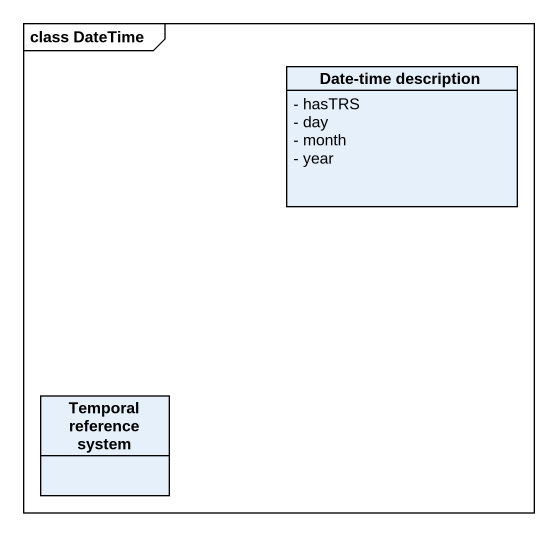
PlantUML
@startuml
mainframe class DateTime
hide circle
hide empty members
skinparam classAttributeIconSize 0
class "Date-time description" as Date_time_description {
  - hasTRS
  - day
  - month
  - year
}
class "Temporal reference system" as Temporal_reference_system
@enduml
